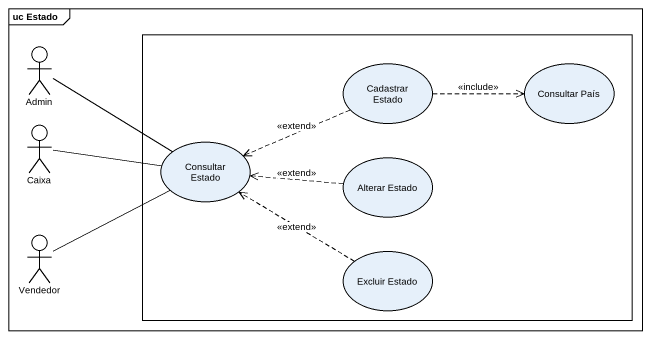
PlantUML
@startuml
mainframe uc Estado
actor Admin
rectangle " " as rectangle1 {
  usecase "Cadastrar Estado" as Cadastrar_Estado
  usecase "Consultar País" as Consultar_País
  usecase "Consultar Estado" as Consultar_Estado
  usecase "Alterar Estado" as Alterar_Estado
  usecase "Excluir Estado" as Excluir_Estado
}
actor Caixa
actor Vendedor
Admin -right- Consultar_Estado
Cadastrar_Estado .right.> Consultar_País : <<include>>
Cadastrar_Estado .left.> Consultar_Estado : <<extend>>
Caixa -right- Consultar_Estado
Alterar_Estado .left.> Consultar_Estado : <<extend>>
Vendedor -up- Consultar_Estado
Excluir_Estado .left.> Consultar_Estado : <<extend>>
@enduml
